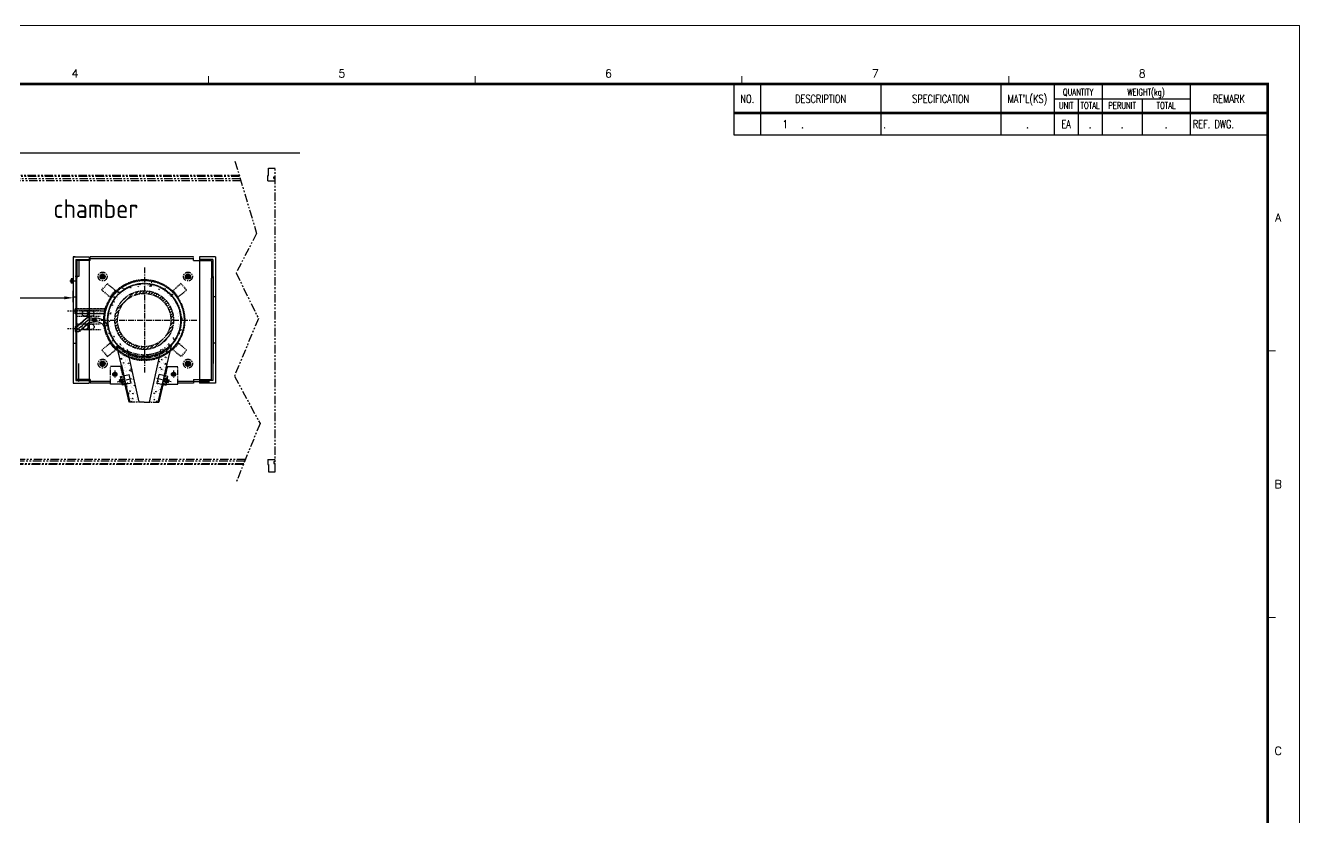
# Model space of a CAD drawing. Header units: millimetres. Extents: x 0 to 37514, y 0 to 8910.
# Drawn here: x 18442 to 25606, y 4455 to 8910 of the extents above; entities that cross this region are included whole.
import ezdxf
from ezdxf.enums import TextEntityAlignment as Align

# ---------------------------------------------------------------- set-up
doc = ezdxf.new("R2010")
doc.units = ezdxf.units.MM
for name, pattern in [('CENTER', [50.8, 31.75, -6.35, 6.35, -6.35]), ('HIDDEN', [9.525, 6.35, -3.175]), ('HIDDENX2', [19.05, 12.7, -6.35]), ('PHANTOM', [63.5, 31.75, -6.35, 6.35, -6.35, 6.35, -6.35]), ('PHANTOM2', [31.75, 15.875, -3.175, 3.175, -3.175, 3.175, -3.175])]:
    doc.linetypes.add(name, pattern=pattern)
for name, color, linetype in [('1', 1, 'CENTER'), ('7', 7, 'Continuous'), ('CENTER', 1, 'CENTER'), ('CL', 1, 'CENTER'), ('HIDDEN', 2, 'HIDDEN'), ('SHEET', 3, 'Continuous')]:
    doc.layers.add(name, color=color, linetype=linetype)
doc.styles.add('HYUNDAI-STEEL', font='romans.shx', dxfattribs={"width": 0.75, "bigfont": 'whgtxt.shx'})
doc.styles.get("Standard").update_dxf_attribs({"font": 'ISOCP.SHX', "bigfont": 'WHGTXT.SHX'})
doc.dimstyles.new('PS-20', dxfattribs={"dimscale": 20, "dimtxt": 3.2, "dimasz": 2.5, "dimexe": 2, "dimexo": 2.5, "dimgap": 2, "dimtad": 1, "dimtoh": 1, "dimrnd": 0.05, "dimzin": 12, "dimdsep": 46, "dimtxsty": 'Standard', "dimcen": 0, "dimclrt": 2, "dimazin": 3, "dimtfac": 1, "dimtofl": 0, "dimtmove": 0, "dimatfit": 3, "dimfxl": 0, "dimtolj": 1, "dimtzin": 0, "dimarcsym": 0})

# ---------------------------------------------------------------- blocks, each defined once
blk = doc.blocks.new('AN-384')
at = {"color": 7}
for p, q in [((-195.525, 0), (-195.525, -3.9)), ((-190.185, 0), (-190.185, -3.9)), ((190.185, 0), (190.185, -3.9)), ((195.525, 0), (195.525, -3.9)), ((-190.185, -3.9), (-195.525, -3.9)), ((190.185, -3.9), (195.525, -3.9))]:
    blk.add_line(p, q, dxfattribs=at)
blk = doc.blocks.new('A$C1C2321A1')
at = {"color": 251, "linetype": 'PHANTOM'}
for p, q in [((289.5, 595.5), (370.6, 325.3)), ((305.6, 541.7), (-751.6, 541.7)), ((306.6, 538.5), (-751.6, 538.5)), ((309.4, 529.1), (-741.9, 529.1)), ((-724.4, 541.7), (-724.4, 538.5)), ((-724.4, 529.1), (-724.4, 522.5)), ((412.2, 522.5), (412.2, 541.7)), ((412.2, 541.7), (414.9, 541.7)), ((414.9, 541.7), (414.9, 569.2)), ((414.9, 569.2), (439.7, 569.2)), ((434.7, 530.8), (434.7, 537.2)), ((434.7, 537.2), (439.7, 537.2)), ((434.7, 530.8), (439.7, 530.8)), ((439.7, -569.2), (439.7, 569.2)), ((311.4, 522.5), (-741.9, 522.5)), ((412.2, 522.5), (439.7, 522.5)), ((370.6, 325.3), (294, 176.7)), ((-1183.6, 247.5), (-1161.6, 247.5)), ((-1183.6, 247.5), (-1183.6, -247.5)), ((-1161.6, 247.5), (-1161.6, 195.6)), ((-1158.1, 231), (-1186.4, 231)), ((-1183.6, 236.8), (-1161.6, 236.8)), ((-1183.6, 225.2), (-1161.6, 225.2)), ((-1167.6, 195.6), (-1183.6, 195.6)), ((-1167.6, 193.4), (-1167.6, 195.6)), ((-1164.9, 193.4), (-1167.6, 193.4)), ((-1164.9, -195.6), (-1164.9, 195.6)), ((-1164.9, 195.6), (-926.5, 195.6)), ((-1164.9, 192.3), (-1164.9, 195.6)), ((-1164.9, 195.6), (-1164.9, 193.4)), ((-1164.9, 190.1), (-928.6, 190.1)), ((-1164.9, 173.6), (-934.6, 173.6)), ((-1164.9, 168.1), (-936.5, 168.1)), ((294, 176.7), (377.2, 6.2)), ((377.2, 6.2), (287.5, -210.2)), ((-959.7, -100), (-1483.3, -100)), ((-1483.3, -100), (-1483.3, -500)), ((-1480, -100), (-1480, -500)), ((-1350, -100), (-1350, -500)), ((-1346.6, -100), (-1346.6, -500)), ((-1083.3, -100), (-1083.3, -500)), ((-1080, -100), (-1080, -500)), ((-950, -100), (-950, -500)), ((-946.6, -100), (-946.6, -500)), ((-1164.9, -168.1), (-936.5, -168.1)), ((-1164.9, -173.6), (-934.6, -173.6)), ((-1164.9, -190.1), (-928.6, -190.1)), ((-1158.1, -231), (-1186.4, -231)), ((-1167.6, -195.6), (-1183.6, -195.6)), ((-1183.6, -225.2), (-1161.6, -225.2)), ((-1183.6, -236.8), (-1161.6, -236.8)), ((-1167.6, -193.4), (-1167.6, -195.6)), ((-1164.9, -193.4), (-1167.6, -193.4)), ((-1164.9, -192.3), (-1164.9, -195.6)), ((-1164.9, -193.4), (-1164.9, -195.6)), ((-1164.9, -195.6), (-926.5, -195.6)), ((-1161.6, -247.5), (-1161.6, -195.6)), ((287.5, -210.2), (383.5, -387.4)), ((-1216.6, -247.5), (-1216.6, -500)), ((-1213.3, -247.5), (-1213.3, -500)), ((-1183.6, -247.5), (-1161.6, -247.5)), ((383.5, -387.4), (294, -608)), ((-1483.3, -500), (-838.4, -500)), ((328.7, -522.5), (-741.9, -522.5)), ((-724.4, -529.1), (-724.4, -522.5)), ((412.2, -522.5), (412.2, -541.8)), ((412.2, -522.5), (439.7, -522.5)), ((322.3, -538.4), (-751.6, -538.4)), ((320.9, -541.8), (-751.6, -541.8)), ((326, -529.1), (-741.9, -529.1)), ((-724.4, -541.8), (-724.4, -538.4)), ((412.2, -541.8), (414.9, -541.8)), ((414.9, -541.8), (414.9, -569.2)), ((414.9, -569.2), (439.7, -569.2)), ((434.7, -530.8), (434.7, -537.2)), ((434.7, -530.8), (439.7, -530.8)), ((434.7, -537.2), (439.7, -537.2))]:
    blk.add_line(p, q, dxfattribs=at)
at = {"color": 2, "elevation": 0}
blk.add_lwpolyline([(-1183.6, -247.5), (-1216.6, -247.5), (-1216.6, 247.5), (-1183.6, 247.5)], close=True, dxfattribs=at)
at = {"color": 251, "linetype": 'PHANTOM'}
for centre, radius, start, end in [((-751.6, 430.6), 111.1, 90, 153.6162), ((-751.6, 430.6), 107.8, 90, 153.6162), ((-741.9, 418), 111.1, 90, 153.6122), ((116.6, 0), 1080.2, 153.6162, 206.3838), ((116.6, 0), 1076.9, 153.6162, 206.3838), ((-741.9, 418), 104.5, 90, 153.6122), ((100.6, 0), 1051.6, 153.6122, 206.3878), ((100.6, 0), 1045, 153.6122, 206.3878), ((-741.9, -418), 111.1, 206.3878, 270), ((-741.9, -418), 104.5, 206.3878, 270), ((-751.6, -430.6), 111.1, 206.3838, 270), ((-751.6, -430.6), 107.8, 206.3838, 270)]:
    blk.add_arc(centre, radius, start, end, dxfattribs=at)
at = {"layer": 'CENTER'}
for p, q in [((-1180.3, 52.8), (-1212.7, 52.8)), ((-1180.3, -52.8), (-1212.7, -52.8))]:
    blk.add_line(p, q, dxfattribs=at)
at = {"layer": 'CL'}
for p, q in [((-1183.6, 0), (-1161.6, 0)), ((-925.1, 0), (-1167.1, 0))]:
    blk.add_line(p, q, dxfattribs=at)
at = {"layer": 'HIDDEN'}
for p, q in [((-1207.8, 55.5), (-1207.8, 50.1)), ((-1205.6, 56.1), (-1205.6, 49.5)), ((-1207.8, -50.1), (-1207.8, -55.5)), ((-1205.6, -49.5), (-1205.6, -56.1))]:
    blk.add_line(p, q, dxfattribs=at)
at = {"layer": 'HIDDEN', "elevation": 0}
for points in [[(-1184.2, 55.5), (-1207.8, 55.5), (-1209.4, 52.8), (-1207.8, 50.1), (-1184.2, 50.1)], [(-1183.6, 56.1), (-1205.6, 56.1), (-1206.7, 55.5)], [(-1206.7, 50.1), (-1205.6, 49.5), (-1183.6, 49.5)], [(-1183.6, 56.1), (-1184.2, 55.5), (-1184.2, 50.1), (-1183.6, 49.5)], [(-1184.2, -50.1), (-1207.8, -50.1), (-1209.4, -52.8), (-1207.8, -55.5), (-1184.2, -55.5)], [(-1183.6, -49.5), (-1205.6, -49.5), (-1206.7, -50.1)], [(-1206.7, -55.5), (-1205.6, -56.1), (-1183.6, -56.1)], [(-1183.6, -49.5), (-1184.2, -50.1), (-1184.2, -55.5), (-1183.6, -56.1)]]:
    blk.add_lwpolyline(points, dxfattribs=at)
at = {"color": 251, "linetype": 'PHANTOM', "xscale": -1.1, "yscale": 1.1, "zscale": 1.1, "rotation": 90}
blk.add_blockref('AN-384', (-1183.6, 0), dxfattribs=at)
at = {"color": 2, "insert": (-231.7, 418, 0), "char_height": 70.4, "attachment_point": 5}
blk.add_mtext('\\A1;chamber', dxfattribs=at)
blk = doc.blocks.new('A$C3AC11D73')
at = {"color": 250}
for p, q in [((-398.9, 355), (-398.9, -355)), ((-398.9, 355), (-308.9, 355)), ((-383.9, 340), (-383.9, -340)), ((-383.9, 340), (-308.9, 340)), ((-308.9, 355), (-308.9, -355)), ((401.1, 355), (311.1, 355)), ((311.1, 355), (311.1, -355)), ((386.1, 340), (311.1, 340)), ((386.1, 340), (386.1, -340)), ((401.1, 355), (401.1, -355)), ((-244.2, 251), (-233.9, 256.9)), ((-244.2, 239), (-244.2, 251)), ((-233.9, 233.1), (-244.2, 239)), ((-233.9, 256.9), (-223.5, 251)), ((-223.5, 239), (-233.9, 233.1)), ((-223.5, 251), (-223.5, 239)), ((246.1, 256.9), (235.8, 251)), ((235.8, 251), (235.8, 239)), ((235.8, 239), (246.1, 233.1)), ((256.5, 251), (246.1, 256.9)), ((246.1, 233.1), (256.5, 239)), ((256.5, 239), (256.5, 251)), ((-398.9, 130), (-383.9, 130)), ((401.1, 130), (386.1, 130)), ((-388.9, 35.7), (-388.9, 64.3)), ((-388.9, 64.3), (-215.3, 64.3)), ((-221.2, 35.7), (-388.9, 35.7)), ((-329.1, 6.4), (-375.5, -34.9)), ((-313.1, 14.3), (-308.9, 14.3)), ((-308.9, 14.3), (-278.9, 10)), ((-267.7, 10), (-278.9, 10)), ((-388.9, -35.7), (-377.1, -35.7)), ((-388.9, -35.7), (-388.9, -64.3)), ((-388.9, -64.3), (-371.8, -64.3)), ((-309.4, -14.9), (-355.9, -56.4)), ((-308, -14.2), (-278.9, -10)), ((-267.7, -10), (-278.9, -10)), ((-398.9, -130), (-383.9, -130)), ((401.1, -130), (386.1, -130)), ((-78.9, -461), (-154.3, -145.5)), ((-27.6, -461), (-93.1, -165.6)), ((30, -461), (95.8, -164.2)), ((78.9, -461), (154.3, -145.5)), ((-233.9, -233.1), (-244.2, -239)), ((-244.2, -239), (-244.2, -251)), ((-244.2, -251), (-233.9, -256.9)), ((-223.5, -239), (-233.9, -233.1)), ((-233.9, -256.9), (-223.5, -251)), ((-223.5, -251), (-223.5, -239)), ((-79.9, -461), (-126.4, -251)), ((79.9, -461), (126.4, -251)), ((235.8, -239), (246.1, -233.1)), ((235.8, -251), (235.8, -239)), ((246.1, -256.9), (235.8, -251)), ((246.1, -233.1), (256.5, -239)), ((256.5, -251), (246.1, -256.9)), ((256.5, -239), (256.5, -251)), ((-398.9, -355), (-308.9, -355)), ((-383.9, -340), (-308.9, -340)), ((-165, -295.1), (-173.6, -300)), ((-173.6, -300), (-173.6, -310)), ((-173.6, -310), (-165, -314.9)), ((-156.4, -300), (-165, -295.1)), ((-165, -314.9), (-156.4, -310)), ((-156.4, -310), (-156.4, -300)), ((-131.7, -333.7), (-139.5, -335.4)), ((-136, -351.2), (-139.5, -335.4)), ((-128.2, -349.5), (-136, -351.2)), ((-133.4, -316.7), (-84.6, -305.9)), ((-122.6, -365.5), (-133.4, -316.7)), ((-128, -350.4), (-131.9, -332.8)), ((-73.8, -354.7), (-122.6, -365.5)), ((-85, -461), (-108.2, -356.4)), ((-73.8, -354.7), (-84.6, -305.9)), ((73.8, -354.7), (84.6, -305.9)), ((73.8, -354.7), (122.6, -365.5)), ((133.4, -316.7), (84.6, -305.9)), ((85, -461), (108.2, -356.4)), ((122.6, -365.5), (133.4, -316.7)), ((128, -350.4), (131.9, -332.8)), ((128.2, -349.5), (136, -351.2)), ((131.7, -333.7), (139.5, -335.4)), ((136, -351.2), (139.5, -335.4)), ((156.4, -300), (165, -295.1)), ((156.4, -310), (156.4, -300)), ((165, -314.9), (156.4, -310)), ((165, -295.1), (173.6, -300)), ((173.6, -310), (165, -314.9)), ((173.6, -300), (173.6, -310)), ((386.1, -340), (311.1, -340)), ((401.1, -355), (311.1, -355))]:
    blk.add_line(p, q, dxfattribs=at)
at = {"color": 250, "linetype": 'Continuous'}
for p, q in [((-378, 335), (-378, 235)), ((-303, 335), (-378, 335)), ((-368, 335), (-368, 245)), ((278, 355), (-303, 355)), ((-303, 335), (-303, 355)), ((278, 345), (-303, 345)), ((278, 335), (378, 335)), ((378, 335), (378, 235)), ((-411.2, 211.3), (-411.2, 228.7)), ((-404, 231.8), (-410, 231.8)), ((-410, 225.6), (-404, 225.6)), ((-404, 208), (-404, 232)), ((-402, 232), (-404, 232)), ((-402, 232), (-402, 235)), ((-402, 235), (-400, 235)), ((-402, 208), (-402, 232)), ((-368, 245), (-388, 245)), ((-378, -335), (-378, 235)), ((378, -335), (378, 235)), ((388, 245), (388, -245)), ((-410, 214.4), (-404, 214.4)), ((-404, 208.2), (-410, 208.2)), ((-402, 208), (-404, 208)), ((-402, 208), (-402, 205)), ((-402, 205), (-400, 205)), ((-153.8, 59.9), (-59.9, 153.8)), ((-57.3, 138.6), (-34.6, 161.3)), ((-31.6, 146.6), (-13.8, 164.4)), ((-11, 149.6), (4.4, 164.9)), ((6.9, 149.8), (20.8, 163.7)), ((23, 148.2), (35.8, 161.1)), ((37.6, 145.2), (49.8, 157.3)), ((51.1, 141), (62.7, 152.6)), ((63.6, 135.8), (74.8, 147)), ((-131.1, 100.2), (-100.2, 131.1)), ((75.2, 129.8), (86.2, 140.7)), ((86, 122.9), (96.8, 133.6)), ((96, 115.2), (106.7, 125.9)), ((105.3, 106.8), (115.9, 117.4)), ((113.9, 97.7), (124.5, 108.3)), ((121.6, 87.8), (132.4, 98.5)), ((128.7, 77.1), (139.6, 88)), ((134.9, 65.6), (146, 76.8)), ((-164.9, -4.4), (-149.6, 11)), ((-164.4, 13.8), (-146.6, 31.6)), ((-161.3, 34.6), (-138.6, 57.3)), ((140.2, 53.3), (151.7, 64.8)), ((144.6, 40), (156.6, 52)), ((147.8, 25.6), (160.5, 38.3)), ((149.7, 9.8), (163.3, 23.4)), ((149.8, -7.8), (164.8, 7.2)), ((-163.7, -20.8), (-149.8, -6.9)), ((-161.1, -35.8), (-148.2, -23)), ((-157.3, -49.8), (-145.2, -37.6)), ((-152.6, -62.7), (-141, -51.1)), ((-147, -74.8), (-135.8, -63.6)), ((117.9, -92.8), (155.5, -55.1)), ((140.5, -52.4), (162.1, -30.9)), ((147.4, -27.9), (164.7, -10.6)), ((-140.7, -86.2), (-129.8, -75.2)), ((-133.6, -96.8), (-122.9, -86)), ((-125.9, -106.7), (-115.2, -96)), ((-117.4, -115.9), (-106.8, -105.3)), ((-108.3, -124.5), (-97.7, -113.9)), ((-98.5, -132.4), (-87.8, -121.6)), ((-88, -139.6), (-77.1, -128.7)), ((-76.8, -146), (-65.6, -134.9)), ((-64.8, -151.7), (-53.3, -140.2)), ((30.9, -162.1), (52.4, -140.5)), ((55.1, -155.5), (92.8, -117.9)), ((90.1, -138.2), (138.2, -90.1)), ((-52, -156.6), (-40, -144.6)), ((-38.3, -160.5), (-25.6, -147.8)), ((-23.4, -163.3), (-9.8, -149.7)), ((-7.2, -164.8), (7.8, -149.8)), ((10.6, -164.7), (27.9, -147.4)), ((-368, -345), (-368, -245)), ((-126.4, -261), (-190, -261)), ((126.4, -261), (190, -261)), ((-303, -335), (-378, -335)), ((-368, -345), (-378, -335)), ((-190, -345), (-303, -345)), ((-190, -355), (-303, -355)), ((278, -345), (190, -345)), ((278, -355), (190, -355)), ((278, -335), (278, -355)), ((278, -335), (378, -335)), ((278, -345), (368, -345)), ((-104.3, -361), (-190, -361)), ((104.3, -361), (190, -361))]:
    blk.add_line(p, q, dxfattribs=at)
at = {"color": 1, "linetype": 'CENTER'}
for p, q in [((1.1, 295), (1.1, -295)), ((-293.9, 0), (296.1, 0))]:
    blk.add_line(p, q, dxfattribs=at)
at = {"color": 250, "linetype": 'PHANTOM2'}
for p, q in [((278, 335), (278, 355)), ((-303, -335), (-303, -355))]:
    blk.add_line(p, q, dxfattribs=at)
at = {"color": 250, "linetype": 'CENTER'}
for p, q in [((-418.6, 220), (-379.8, 220)), ((-251.9, 245), (-215.9, 245)), ((-233.9, 263), (-233.9, 227)), ((264.1, 245), (228.1, 245)), ((246.1, 263), (246.1, 227)), ((-218.7, 50), (-431.9, 50)), ((-371.8, -50), (-431.9, -50)), ((-317.7, -2.3), (-367.2, -47.7)), ((-273.9, 0), (-313.1, 0)), ((-251.9, -245), (-215.9, -245)), ((-233.9, -263), (-233.9, -227)), ((-165, -283.7), (-165, -322.4)), ((165, -283.7), (165, -322.4)), ((264.1, -245), (228.1, -245)), ((246.1, -263), (246.1, -227)), ((-152, -305), (-177.3, -305)), ((-151.5, -346.3), (-71.6, -328.6)), ((-138.8, -338.4), (-131, -336.7)), ((-136.7, -348.2), (-128.9, -346.4)), ((-131.9, -332.8), (-129.9, -332.3)), ((-128, -350.4), (-126, -349.9)), ((151.5, -346.3), (71.6, -328.6)), ((128, -350.4), (126, -349.9)), ((136.7, -348.2), (128.9, -346.4)), ((131.9, -332.8), (129.9, -332.3)), ((138.8, -338.4), (131, -336.7)), ((152, -305), (177.3, -305))]:
    blk.add_line(p, q, dxfattribs=at)
at = {"color": 250, "linetype": 'HIDDEN'}
for p, q in [((-238.3, 168.6), (-207.4, 205.3)), ((-238.3, 168.6), (-192.3, 130)), ((-207.4, 205.3), (-161.5, 166.8)), ((-192.3, 130), (-161.5, 166.8)), ((207.4, 205.3), (161.5, 166.8)), ((192.3, 130), (161.5, 166.8)), ((238.3, 168.6), (192.3, 130)), ((238.3, 168.6), (207.4, 205.3)), ((-385, 53.5), (-242.1, 53.5)), ((-385, 21.5), (-247, 21.5)), ((-385, -21.5), (-247, -21.5)), ((-385, -53.5), (-242.1, -53.5)), ((-238.3, -168.6), (-192.3, -130)), ((-192.3, -130), (-161.5, -166.8)), ((192.3, -130), (161.5, -166.8)), ((238.3, -168.6), (192.3, -130)), ((-238.3, -168.6), (-207.4, -205.3)), ((-207.4, -205.3), (-161.5, -166.8)), ((207.4, -205.3), (161.5, -166.8)), ((238.3, -168.6), (207.4, -205.3)), ((-108.2, -366.4), (-131.6, -261)), ((108.2, -366.4), (131.6, -261)), ((-129.1, -336.3), (-110.5, -332.1)), ((-128.9, -337), (-110.4, -332.9)), ((-117.7, -364.5), (-128.5, -315.6)), ((-127.1, -345.2), (-108.5, -341.1)), ((-126.9, -346), (-108.4, -341.9)), ((-124.9, -332.1), (-117.1, -330.4)), ((-121.4, -348), (-113.5, -346.2)), ((126.9, -346), (108.4, -341.9)), ((127.1, -345.2), (108.5, -341.1)), ((128.9, -337), (110.4, -332.9)), ((129.1, -336.3), (110.5, -332.1)), ((121.4, -348), (113.5, -346.2)), ((124.9, -332.1), (117.1, -330.4)), ((117.7, -364.5), (128.5, -315.6))]:
    blk.add_line(p, q, dxfattribs=at)
at = {"color": 250, "linetype": 'HIDDENX2'}
for p, q in [((-215.7, 62.6), (-388.9, 62.6)), ((-221, 37.4), (-388.9, 37.4)), ((-327.8, 5.4), (-374.6, -36.6)), ((-313.1, 12.6), (-311.5, 12.6)), ((-311.5, 12.6), (-279.1, 8)), ((-388.9, -37.4), (-376.2, -37.4)), ((-388.9, -62.6), (-371.8, -62.6)), ((-310, -13), (-357.2, -55.4)), ((-308.7, -12.2), (-279.1, -8))]:
    blk.add_line(p, q, dxfattribs=at)
at = {"color": 250}
for centre, radius in [((-233.9, 245), 14.4), ((-233.9, 245), 10.3), ((-233.9, 245), 6), ((1.1, 0), 225), ((246.1, 245), 14.4), ((246.1, 245), 10.3), ((246.1, 245), 6), ((0, 0), 205), ((1.1, 0), 205), ((-278.9, 0), 10), ((-233.9, -245), 14.4), ((-233.9, -245), 10.3), ((-233.9, -245), 6), ((246.1, -245), 14.4), ((246.1, -245), 10.3), ((246.1, -245), 6), ((-165, -305), 12), ((-165, -305), 8.6), ((-165, -305), 5), ((165, -305), 12), ((165, -305), 8.6), ((165, -305), 5)]:
    blk.add_circle(centre, radius, dxfattribs=at)
at = {"color": 250, "linetype": 'HIDDEN'}
for centre, radius in [((0, 0), 227.9), ((1.1, 0), 223), ((1.1, 0), 207), ((-332.9, 37.5), 16), ((-297.9, 37.5), 16), ((-278.9, 0), 8), ((-332.9, -37.5), 16), ((-297.9, -37.5), 16)]:
    blk.add_circle(centre, radius, dxfattribs=at)
at = {"color": 250, "linetype": 'Continuous'}
for centre, radius, start, end in [((-406.7, 228.7), 4.52, 137.24154, 222.75846), ((-397.4, 220), 13.8, 155.93298, 204.06702), ((-406.7, 211.3), 4.52, 137.24154, 222.75846)]:
    blk.add_arc(centre, radius, start, end, dxfattribs=at)
at = {"color": 250}
for centre, radius, start, end in [((-313.1, -5.7), 20, 90, 142.76517), ((-267.7, -60), 70, 11.73526, 90), ((-377.1, -33.7), 2, 270, 322.76517), ((-371.8, -44.3), 20, 270, 322.76517), ((-307.8, -16.2), 2, 98.13812, 142.76517), ((-267.7, -60), 50, 11.73526, 90)]:
    blk.add_arc(centre, radius, start, end, dxfattribs=at)
at = {"color": 250, "linetype": 'HIDDENX2'}
for centre, radius, start, end in [((-313.1, -5.7), 18.4, 90, 142.76517), ((-376.2, -35.4), 2, 270, 322.76517), ((-371.8, -44.3), 18.4, 270, 322.76517), ((-308.4, -14.2), 2, 98.13812, 142.76517)]:
    blk.add_arc(centre, radius, start, end, dxfattribs=at)
at = {"color": 250, "linetype": 'CENTER'}
for centre, start, end in [((-371.8, -44.3), 270.31548, 322.65216), ((-313.1, -5.7), 90.31548, 142.65216)]:
    blk.add_arc(centre, 5.75, start, end, dxfattribs=at)
at = {"layer": '1', "color": 250}
for p, q in [((-388, 355), (-400, 355)), ((400, 355), (400, -345)), ((-190, -361), (-190, -261)), ((190, -361), (190, -261)), ((0, -461), (-85, -461)), ((0, -461), (85, -461))]:
    blk.add_line(p, q, dxfattribs=at)
at = {"layer": '1', "color": 250, "linetype": 'Continuous', "ltscale": 0.751}
for p, q in [((-151.5, 148.9), (-151.5, 148.9)), ((-150.8, 154.1), (-150.8, 154.1)), ((-150.7, 152), (-150.7, 152)), ((-146.1, 155.2), (-145.6, 159.4)), ((-140.8, 156), (-146.1, 155.2)), ((-140.8, 156), (-144.8, 160.2)), ((-141.2, 146.6), (-141.2, 146.6)), ((-126.2, 144.6), (-126.2, 144.6)), ((-121.9, 165), (-121.9, 165)), ((-119.9, 176.9), (-119.4, 179.9)), ((-116.3, 177.2), (-119.9, 176.9)), ((-116.3, 177.2), (-118.9, 180.2)), ((-118.7, 155.5), (-118.7, 155.5)), ((-111.3, 179.3), (-111.3, 179.3)), ((-104, 163.3), (-104, 163.3)), ((-98.6, 187.3), (-98.6, 187.3)), ((-97.1, 183.9), (-97.1, 183.9)), ((-91.8, 180.7), (-91.8, 180.7)), ((-83.2, 175.8), (-83.2, 175.8)), ((-82.1, 182), (-82.1, 182)), ((-79.3, 180.6), (-79.3, 180.6)), ((-76.9, 180.7), (-76.2, 184.5)), ((-73.3, 181), (-76.9, 180.7)), ((-73.3, 181), (-76.2, 184.4)), ((-66.6, 188.7), (-66.6, 188.7)), ((-61.4, 196.2), (-61.4, 196.2)), ((-60.3, 196.8), (-60.3, 196.8)), ((-60, 200.6), (-60, 200.6)), ((-45.9, 209.9), (-45.9, 209.9)), ((-37.3, 197.7), (-37.3, 197.7)), ((-34.6, 190), (-34.6, 190)), ((-33.3, 187.6), (-33.2, 188.2)), ((-32.7, 187.7), (-33.2, 188.2)), ((-31.8, 212.3), (-31.8, 212.3)), ((-31.1, 192.4), (-31.1, 192.4)), ((-26.2, 197.6), (-27.4, 201.3)), ((-23.2, 199.6), (-27.4, 201.2)), ((-23.2, 199.6), (-26.2, 197.6)), ((-25.3, 190.7), (-25.3, 190.7)), ((-22.2, 195.7), (-22.2, 195.7)), ((-10.9, 203.9), (-10.9, 203.9)), ((-2.6, 191.4), (-2.6, 191.4)), ((-1, 208.1), (-1, 208.1)), ((-0.1, 214.4), (-0.1, 214.4)), ((5, 194.3), (5, 194.3)), ((19.5, 195.5), (19.5, 195.5)), ((20, 192.4), (20, 192.4)), ((25.2, 197.2), (25.2, 197.2)), ((26.5, 192.9), (26.5, 192.9)), ((35.3, 191.1), (31.1, 192.7)), ((32.3, 189.1), (31.1, 192.7)), ((35.3, 191.1), (32.3, 189.1)), ((37.2, 190.2), (37.9, 195.9)), ((42.6, 191.1), (37.2, 190.2)), ((42.6, 191.1), (37.9, 195.9)), ((39, 211.5), (39.1, 212.3)), ((42.1, 211.8), (39, 211.5)), ((42.1, 211), (42.1, 211)), ((50.3, 191.2), (50.3, 191.2)), ((57.2, 198.6), (57.2, 198.6)), ((57.9, 187.4), (57.9, 187.4)), ((61.5, 186.9), (61.5, 186.9)), ((80.6, 184.4), (80.6, 184.4)), ((81.5, 186.7), (81.5, 186.7)), ((82, 172), (81.5, 173.4)), ((85.7, 171.7), (81.5, 173.3)), ((85.7, 171.7), (84.3, 170.8)), ((95.6, 182.4), (95.6, 182.4)), ((96.5, 180.9), (96.5, 180.9)), ((100.9, 169.3), (100.9, 169.3)), ((111.4, 158.7), (111.4, 158.7)), ((111.8, 182.9), (111.8, 182.9)), ((112.5, 162.9), (112.5, 162.9)), ((116.7, 173.9), (117.4, 177.7)), ((120.3, 174.2), (116.7, 173.9)), ((120.3, 174.2), (117.4, 177.6)), ((120.3, 162.6), (120.3, 162.6)), ((136.1, 152.4), (131.9, 154)), ((133.1, 150.4), (131.9, 154)), ((136.1, 152.4), (133.1, 150.4)), ((143.3, 158.7), (143.3, 158.7)), ((149.3, 153.7), (149.3, 153.7)), ((157.3, 141.7), (158, 147.2)), ((-192.2, 88.5), (-192.2, 88.5)), ((-191.2, 90.3), (-191.2, 90.3)), ((-185.5, 82), (-185.5, 82)), ((-185.2, 109.2), (-185.2, 109.2)), ((-181.2, 113.4), (-181.2, 113.4)), ((-180.4, 93.4), (-180.4, 93.4)), ((-179.7, 73.5), (-179.7, 73.5)), ((-179.6, 82.9), (-178.9, 86.7)), ((-176, 83.2), (-179.6, 82.9)), ((-176, 83.2), (-178.9, 86.6)), ((-171.3, 128), (-170.6, 131.8)), ((-167.7, 128.3), (-171.3, 128)), ((-171.1, 122.1), (-171.1, 122.1)), ((-166.5, 103), (-170.7, 104.6)), ((-169.5, 101), (-170.7, 104.6)), ((-167.7, 128.3), (-170.6, 131.8)), ((-170.2, 107.2), (-170.2, 107.2)), ((-166.5, 103), (-169.5, 101)), ((-165.1, 138.8), (-165.1, 138.8)), ((-151.7, 115.4), (-151.7, 115.4)), ((-150.7, 128.9), (-150.7, 128.9)), ((-148.1, 125.9), (-148.1, 125.9)), ((134, 139.1), (134, 139.1)), ((144.1, 138.7), (144.1, 138.7)), ((144.9, 140.1), (144.9, 140.1)), ((151.4, 132.5), (152.1, 136.3)), ((155, 132.8), (151.4, 132.5)), ((155, 132.8), (152.1, 136.3)), ((154.6, 119.9), (154.6, 119.9)), ((156.6, 109.5), (156.6, 109.5)), ((162.2, 142.5), (157.3, 141.7)), ((165.1, 130.1), (165.1, 130.1)), ((166.7, 92.9), (166.7, 92.9)), ((169, 133.1), (169, 133.1)), ((176, 114.2), (176, 114.2)), ((176, 102.8), (176, 102.8)), ((176.7, 94.3), (176.7, 94.3)), ((177.4, 74.3), (177.4, 74.3)), ((180.9, 106.4), (180.9, 106.4)), ((186.1, 91.2), (186.8, 94.9)), ((189.7, 91.5), (186.1, 91.2)), ((189.7, 91.5), (186.8, 94.9)), ((196.7, 82.8), (196.7, 82.8)), ((-209.1, 37.7), (-209.1, 37.7)), ((-208.3, 17.8), (-208.3, 17.8)), ((-204.7, 3.8), (-204.7, 3.8)), ((-199.9, 68.8), (-199.9, 68.8)), ((-199.6, 27.7), (-199.6, 27.7)), ((-198.5, 46.2), (-198.5, 46.2)), ((-197.7, 24.5), (-197.7, 24.5)), ((-192.2, 51.5), (-192.2, 51.5)), ((-190.7, 33.3), (-191.9, 37)), ((-187.7, 35.3), (-191.9, 36.9)), ((-187.7, 35.3), (-190.7, 33.3)), ((-187.9, 37.8), (-187.2, 41.5)), ((-186.7, 37.9), (-187.9, 37.8)), ((-187.8, 41.8), (-187.8, 41.8)), ((-186.2, 40.3), (-187.2, 41.5)), ((189.7, 37.9), (189.7, 37.9)), ((190.4, 40.4), (190.4, 40.4)), ((191.1, 18.7), (191.1, 18.7)), ((192.2, 17.8), (192.2, 17.8)), ((199.6, 41.6), (199.6, 41.6)), ((201.8, 10.9), (201.8, 10.9)), ((204.1, 51.1), (204.1, 51.1)), ((205.5, 14.9), (206.1, 20.6)), ((210.8, 15.7), (205.5, 14.9)), ((210.8, 15.7), (206.1, 20.6)), ((206.1, 16.7), (206.1, 16.7)), ((208.4, 50.5), (208.4, 50.5)), ((209.2, 30.5), (209.2, 30.5)), ((209.9, 10.5), (209.9, 10.5)), ((212.5, 4.7), (213.2, 8.4)), ((215.8, 4.9), (212.5, 4.7)), ((215.8, 5.3), (213.2, 8.4)), ((-208.9, -32.3), (-213.1, -30.7)), ((-211.9, -34.3), (-213.1, -30.7)), ((-208.9, -32.3), (-211.9, -34.3)), ((-211, -38.5), (-211, -38.5)), ((-208, -34.8), (-208, -34.8)), ((-207.6, -2.2), (-207.6, -2.2)), ((-206.9, -22.2), (-206.9, -22.2)), ((-206.1, -42.2), (-206.1, -42.2)), ((-205.4, -62.1), (-205.4, -62.1)), ((-204.6, -52.5), (-203.9, -48.7)), ((-201, -52.2), (-204.6, -52.5)), ((-201, -52.2), (-203.9, -48.7)), ((-200.6, -11), (-200.6, -11)), ((-199.7, -7.2), (-199.7, -7.2)), ((-196.3, -7.4), (-195.6, -3.6)), ((-192.7, -7.1), (-196.3, -7.4)), ((-196.3, -65.4), (-196.3, -65.4)), ((-192.7, -7.1), (-195.6, -3.6)), ((-195.2, -62.2), (-195.2, -62.2)), ((-187.6, -34.2), (-187.6, -34.2)), ((-185.2, -70), (-185.2, -70)), ((188, -49.2), (188, -49.2)), ((189.3, -69.6), (189.3, -69.6)), ((190.9, -16.7), (190.9, -16.7)), ((191.6, -36.7), (191.6, -36.7)), ((192.3, -56.7), (192.3, -56.7)), ((195.5, -27.3), (195.5, -27.3)), ((196.2, -49), (196.2, -49)), ((197.1, -24.3), (197.1, -24.3)), ((199.6, -60.1), (199.6, -60.1)), ((206.3, -58.7), (207, -53)), ((207.8, -58.5), (206.3, -58.8)), ((208.8, -55), (207, -53.1)), ((207.4, -55.9), (207.4, -55.9)), ((208.4, -17.2), (208.4, -17.2)), ((-194.3, -75.8), (-198.5, -74.2)), ((-197.3, -77.8), (-198.5, -74.2)), ((-194.3, -75.8), (-197.3, -77.9)), ((-194.5, -83.9), (-194.5, -83.9)), ((-184.4, -95.9), (-184.4, -95.9)), ((-179.7, -119.3), (-180, -119.2)), ((-179.7, -119.3), (-179.8, -119.4)), ((-179.4, -85.8), (-179.4, -85.8)), ((-178.7, -107.5), (-178.7, -107.5)), ((-177.9, -118.3), (-177.2, -112.6)), ((-172.6, -117.5), (-177.9, -118.4)), ((-172.6, -117.5), (-177.2, -112.7)), ((-177, -72.1), (-177, -72.1)), ((-173.9, -86.3), (-173.9, -86.3)), ((-173.1, -106.3), (-173.1, -106.3)), ((-172.7, -126.6), (-172.7, -126.6)), ((-172.4, -126.3), (-172.4, -126.3)), ((-169.9, -93.9), (-169.2, -90.1)), ((-166.3, -93.6), (-169.9, -93.9)), ((-166.3, -93.6), (-169.2, -90.1)), ((-163.7, -109.5), (-163.7, -109.5)), ((-162.9, -131.2), (-162.9, -131.2)), ((-153.3, -133.3), (-153.3, -133.3)), ((-152.5, -116.1), (-152.5, -116.1)), ((-147.9, -133.2), (-147.9, -133.2)), ((-141.2, -130.8), (-141.2, -130.8)), ((-135.2, -135.2), (-135, -134.4)), ((-134.2, -135.2), (-135.2, -135.2)), ((-131.5, -137.9), (-133.5, -137.1)), ((-132.3, -140.7), (-133.5, -137.1)), ((-130, -139.2), (-132.3, -140.7)), ((134.3, -137.1), (134.6, -134.8)), ((139.6, -136.2), (134.3, -137.1)), ((139.6, -136.2), (136.5, -132.9)), ((144, -142.8), (139.8, -141.2)), ((141, -144.8), (139.8, -141.2)), ((144, -142.8), (141, -144.8)), ((150.4, -143.2), (150.4, -143.2)), ((161, -130.7), (161, -130.7)), ((162.2, -102.1), (161.7, -100.7)), ((165.2, -100.1), (162.2, -102.1)), ((165.2, -100.1), (162.7, -99.2)), ((163.7, -112.4), (163.7, -112.4)), ((164.4, -132.4), (164.4, -132.4)), ((164.8, -130), (164.8, -130)), ((166.1, -108.9), (166.8, -105.1)), ((169.7, -108.6), (166.1, -108.9)), ((169.7, -108.6), (166.8, -105.1)), ((167, -119.8), (167, -119.8)), ((167.9, -110), (167.9, -110)), ((179.6, -111.7), (179.6, -111.7)), ((183, -112), (183, -112)), ((185.2, -73.2), (185.2, -73.2)), ((193, -76.7), (193, -76.7)), ((198, -78), (196.8, -74.3)), ((201, -76), (196.8, -74.4)), ((201, -76), (198, -78)), ((200, -79.7), (200, -79.7)), ((-143.5, -155.4), (-142.8, -151.6)), ((-139.9, -155.1), (-143.5, -155.4)), ((-139.9, -155.1), (-142.8, -151.6)), ((-140.5, -150.8), (-140.5, -150.8)), ((-139.8, -145.7), (-139.8, -145.7)), ((-139.1, -165.7), (-139.1, -165.7)), ((-138.3, -174.2), (-138.3, -174.2)), ((-138.3, -185.7), (-138.3, -185.7)), ((-137.2, -193.2), (-137.2, -193.2)), ((-132.1, -156.8), (-132.1, -156.8)), ((-131.3, -153.5), (-131.3, -153.5)), ((-129.8, -220.2), (-129.1, -214.5)), ((-129.7, -169.5), (-129.7, -169.5)), ((-124.4, -219.3), (-129.1, -214.5)), ((-128.7, -155.7), (-128.7, -155.7)), ((-122.5, -197.9), (-122.5, -197.9)), ((-121.3, -172), (-121.2, -171.1)), ((-118.2, -174.2), (-121.2, -171.1)), ((-117.5, -156.1), (-118.9, -155.6)), ((-117.7, -159.2), (-118.9, -155.6)), ((-115.2, -157.6), (-117.7, -159.2)), ((-117.3, -173.1), (-117.3, -173.1)), ((-117.1, -161.4), (-117.1, -161.4)), ((-115.5, -177.2), (-115.5, -177.2)), ((-115, -158), (-115, -158)), ((-114.8, -208.9), (-114.8, -208.9)), ((-109.5, -174.6), (-109.5, -174.6)), ((-108.8, -169.5), (-108.8, -169.5)), ((-108.8, -196.7), (-108.1, -193)), ((-105.2, -196.4), (-108.8, -196.7)), ((-105.2, -196.4), (-108.1, -193)), ((-108, -189.5), (-108, -189.5)), ((-107.3, -209.5), (-107.3, -209.5)), ((-105.1, -191.9), (-105.1, -191.9)), ((-100.1, -200.7), (-104.3, -199.1)), ((-104, -200), (-104.3, -199.1)), ((-103.1, -202.7), (-104, -200)), ((-101.1, -201.4), (-103.1, -202.7)), ((-100.1, -200.7), (-101.1, -201.4)), ((-100.5, -176.6), (-99.8, -172.8)), ((-100.5, -179.2), (-100.5, -179.2)), ((-96.9, -176.3), (-100.4, -176.6)), ((-96.9, -176.3), (-99.8, -172.8)), ((-99.8, -200.9), (-99.8, -200.9)), ((-97.7, -168.1), (-97.7, -168.1)), ((-94.4, -177.1), (-94.4, -177.1)), ((-85, -185), (-85, -185)), ((-78.7, -178.8), (-78.7, -178.8)), ((-78.4, -185.5), (-78.4, -185.5)), ((-65.7, -191.7), (-65.7, -191.7)), ((-59.4, -183.1), (-59.4, -183.1)), ((-55.7, -188.5), (-55.7, -188.5)), ((-53, -183.7), (-53, -183.7)), ((-46.8, -203.3), (-46.8, -203.3)), ((-40.7, -190.5), (-40.7, -190.5)), ((-33.6, -190.4), (-33.6, -190.4)), ((-24.4, -189.1), (-24.4, -189.1)), ((-16.5, -207.1), (-16.5, -207.1)), ((-2.8, -195.4), (-2.8, -195.4)), ((10.6, -195.1), (10.6, -195.1)), ((13.6, -191.4), (13.6, -191.4)), ((21.9, -196.8), (17.7, -195.1)), ((19, -198.7), (17.7, -195.1)), ((21.9, -196.8), (19, -198.8)), ((20, -198.4), (20, -198.4)), ((20.5, -209.5), (21, -206.7)), ((23.2, -209.2), (21, -206.7)), ((35, -200.4), (35, -200.4)), ((44.8, -195.9), (44.8, -195.9)), ((45.6, -201.2), (45.6, -201.2)), ((60, -188), (60, -188)), ((62.5, -186.3), (62.5, -186.3)), ((74.3, -179.7), (74.3, -179.7)), ((75.1, -178.3), (75.1, -178.3)), ((79.8, -184.7), (79.8, -184.7)), ((88.6, -204.1), (88.6, -204.1)), ((92.6, -209.2), (92.6, -209.2)), ((94.5, -185), (94.5, -185)), ((94.8, -186.7), (94.8, -186.7)), ((94.9, -169), (94.9, -169)), ((95.6, -183.4), (95.6, -183.4)), ((98.7, -214.4), (98.7, -214.4)), ((108.2, -166.9), (104, -165.3)), ((105.2, -168.9), (104, -165.3)), ((104.4, -164), (104.4, -164)), ((105.1, -158.9), (105.1, -158.9)), ((108.2, -166.9), (105.2, -169)), ((105.9, -178.9), (105.9, -178.9)), ((106.4, -177.9), (107.1, -174.1)), ((110, -177.6), (106.4, -177.9)), ((106.6, -198.9), (106.6, -198.9)), ((110, -177.6), (107.1, -174.2)), ((107.1, -176.9), (107.1, -176.9)), ((110.6, -185.4), (110.6, -185.4)), ((111.4, -207.1), (111.4, -207.1)), ((114.7, -157.8), (115.4, -154)), ((118.3, -157.5), (114.7, -157.8)), ((118.3, -157.5), (115.4, -154)), ((115.6, -188.2), (115.6, -188.2)), ((116.9, -168), (116.9, -168)), ((122.8, -210.5), (118.6, -208.8)), ((119.8, -212.5), (118.6, -208.8)), ((119.1, -182.4), (119.1, -182.4)), ((122.8, -210.5), (119.8, -212.5)), ((123.9, -147.4), (123.9, -147.4)), ((126.4, -180.4), (127, -174.7)), ((131.7, -179.6), (126.4, -180.5)), ((126.4, -209), (126.4, -209)), ((126.5, -158.6), (126.5, -158.6)), ((131.7, -179.6), (127, -174.8)), ((127.5, -144.9), (127.5, -144.9)), ((127.5, -164.2), (127.5, -164.2)), ((129.9, -175), (129.9, -175)), ((130.8, -213.1), (130.8, -213.1)), ((132.7, -166.7), (132.7, -166.7)), ((134.9, -148.5), (134.9, -148.5)), ((135.6, -143.5), (135.6, -143.5)), ((136.3, -163.4), (136.3, -163.4)), ((137, -183.4), (137, -183.4)), ((138.9, -149.3), (138.9, -149.3)), ((139.2, -150.6), (139.2, -150.6)), ((139.7, -146), (139.7, -146)), ((159.5, -143.6), (159.5, -143.6)), ((-124.4, -219.3), (-129.8, -220.2)), ((-129.2, -222.1), (-129.2, -222.1)), ((-125.5, -223.9), (-125.5, -223.9)), ((-121.3, -268.4), (-121.6, -268.3)), ((-121.3, -268.4), (-121.5, -268.5)), ((-117.1, -241.9), (-116.4, -238.1)), ((-113.5, -241.6), (-117.1, -241.9)), ((-117.1, -249.1), (-117.1, -249.1)), ((-113.5, -241.6), (-116.4, -238.1)), ((-114.6, -284.9), (-114.6, -284.9)), ((-113.5, -254.4), (-113.5, -254.4)), ((-113, -263.9), (-113, -263.9)), ((-112.3, -285.6), (-112.3, -285.6)), ((-106.7, -221.5), (-106.7, -221.5)), ((-106.6, -229.5), (-106.6, -229.5)), ((-106.1, -230.6), (-106.1, -230.6)), ((-105.8, -249.4), (-105.8, -249.4)), ((-105.1, -269.4), (-105.1, -269.4)), ((-101.9, -285.1), (-101.9, -285.1)), ((-94.2, -228.1), (-94.2, -228.1)), ((-93.4, -222.6), (-93.4, -222.6)), ((-90.9, -245.2), (-90.9, -245.2)), ((-85.5, -244.2), (-89.7, -242.6)), ((-88.5, -246.2), (-89.7, -242.6)), ((-85.5, -244.2), (-88.5, -246.2)), ((-84, -224.5), (-84, -224.5)), ((-82.4, -283.2), (-81.7, -279.5)), ((-78.8, -282.9), (-82.4, -283.2)), ((-82.1, -255.1), (-82.1, -255.1)), ((-78.8, -282.9), (-81.7, -279.5)), ((-81.5, -253.1), (-81.5, -253.1)), ((-75.1, -268.9), (-75.1, -268.9)), ((-70.9, -287.7), (-75.1, -286.1)), ((-73.9, -289.7), (-75.1, -286.1)), ((-75, -253.7), (-75, -253.7)), ((-74.3, -273.6), (-74.3, -273.6)), ((-73.7, -278.6), (-73, -272.9)), ((-68.4, -277.8), (-73.7, -278.6)), ((-68.4, -277.8), (-73, -272.9)), ((-69.8, -283.7), (-69.8, -283.7)), ((77.7, -285), (77.7, -285)), ((78, -254.6), (78, -254.6)), ((78.6, -246.3), (78.6, -246.3)), ((78.7, -274.6), (78.7, -274.6)), ((80.7, -258.1), (80.7, -258.1)), ((82.3, -246.4), (82.3, -246.4)), ((87, -234.6), (82.8, -233)), ((84, -236.6), (82.8, -233)), ((83.1, -268.1), (83.1, -268.1)), ((87, -234.6), (84, -236.6)), ((86.1, -222.5), (86.1, -222.5)), ((89.7, -268.2), (90.4, -264.4)), ((93.3, -267.9), (89.8, -268.2)), ((90.3, -276.9), (90.3, -276.9)), ((93.3, -267.9), (90.4, -264.4)), ((92.8, -285.1), (92.8, -285.1)), ((95.1, -245), (95.1, -245)), ((101.6, -278.1), (97.4, -276.5)), ((98.6, -280.1), (97.4, -276.5)), ((98.1, -223), (98.8, -219.3)), ((101.7, -222.7), (98.1, -223)), ((98.1, -270.1), (98.1, -270.1)), ((101.6, -278.1), (98.6, -280.1)), ((101.7, -222.7), (98.8, -219.3)), ((104.4, -227.7), (104.4, -227.7)), ((107.3, -218.9), (107.3, -218.9)), ((108.1, -238.8), (108.1, -238.8)), ((108.8, -258.8), (108.8, -258.8)), ((109.5, -278.8), (109.5, -278.8)), ((109.7, -283.7), (109.7, -283.7)), ((110.7, -244.9), (110.7, -244.9)), ((115.7, -264.1), (115.7, -264.1)), ((118.1, -221.1), (118.1, -221.1)), ((118.4, -248.8), (119.1, -243.1)), ((123.7, -248), (118.4, -248.8)), ((123.7, -248), (119.1, -243.1)), ((120.2, -251.4), (120.2, -251.4)), ((127.2, -230.7), (127.2, -230.7)), ((127.6, -215.2), (127.6, -215.2)), ((-114.5, -293.1), (-114.5, -293.1)), ((-104.4, -289.4), (-104.4, -289.4)), ((-97.2, -287.5), (-97.2, -287.5)), ((-92.1, -355.4), (-96.3, -353.8)), ((-95.1, -357.4), (-96.3, -353.8)), ((-92.1, -355.4), (-95.1, -357.4)), ((-90.9, -354.3), (-90.9, -354.3)), ((-87.6, -353.6), (-87.6, -353.6)), ((-82.5, -291.8), (-82.5, -291.8)), ((-76.3, -346.2), (-81.7, -347)), ((-81.7, -347), (-81.6, -346.5)), ((-79.7, -290.9), (-79.7, -290.9)), ((-78.2, -346.2), (-78.2, -346.2)), ((-76.3, -346.2), (-77, -345.4)), ((-70.9, -287.7), (-73.9, -289.7)), ((-73.6, -293.6), (-73.6, -293.6)), ((-72.8, -313.6), (-72.8, -313.6)), ((-72.1, -333.6), (-72.1, -333.6)), ((-71.4, -353.5), (-71.4, -353.5)), ((-65.7, -334.9), (-65.7, -334.9)), ((-64.9, -356.5), (-64.9, -356.5)), ((-56.4, -331.2), (-60.5, -329.6)), ((-59.3, -333.2), (-60.5, -329.6)), ((-56.4, -331.3), (-59.3, -333.3)), ((-58.9, -352.9), (-58.9, -352.9)), ((58, -355.1), (58, -355.1)), ((65.7, -302.3), (65.1, -302.7)), ((65.7, -302.3), (65.2, -302.1)), ((69.3, -347.5), (69.3, -347.5)), ((69.8, -331.1), (69.8, -331.1)), ((70.2, -308.8), (70.2, -308.8)), ((70.6, -352.8), (70.6, -352.8)), ((73.1, -358.4), (73.8, -354.7)), ((76.7, -358.1), (73.1, -358.4)), ((76.7, -358.1), (73.8, -354.7)), ((76.1, -288.8), (76.1, -288.8)), ((77.4, -347.8), (76.5, -345.3)), ((79.9, -346.1), (77.4, -347.8)), ((79.4, -294.5), (79.4, -294.5)), ((80.2, -314.5), (80.2, -314.5)), ((81.6, -354.5), (81.6, -354.5)), ((85.6, -354.8), (85.6, -354.8)), ((98.9, -291.8), (98.9, -291.8)), ((110.3, -298.8), (110.3, -298.8)), ((113.9, -293.7), (113.9, -293.7)), ((-98.7, -371.6), (-98.3, -369.7)), ((-95.5, -373.2), (-98.3, -369.7)), ((-95.5, -373.2), (-98.3, -373.4)), ((-93.9, -380.1), (-93.9, -380.1)), ((-89.4, -413.5), (-89, -409.7)), ((-84.3, -414.6), (-89, -415.3)), ((-84.3, -414.6), (-88.9, -409.7)), ((-86.6, -408.7), (-86.6, -408.7)), ((-81.8, -407.1), (-81.8, -407.1)), ((-77.5, -398.9), (-81.7, -397.3)), ((-80.5, -400.9), (-81.7, -397.3)), ((-77.5, -398.9), (-80.5, -400.9)), ((-79.5, -366.9), (-79.5, -366.9)), ((-78.2, -419.6), (-78.2, -419.6)), ((-71.8, -377.2), (-71.8, -377.2)), ((-70.6, -373.5), (-70.6, -373.5)), ((-69.9, -393.5), (-69.9, -393.5)), ((-69.2, -413.4), (-69.2, -413.4)), ((-67.3, -415.4), (-67.3, -415.4)), ((-66.3, -376.7), (-66.3, -376.7)), ((-64.3, -414.8), (-63.6, -411.1)), ((-60.7, -414.6), (-64.3, -414.9)), ((-60.7, -414.6), (-63.6, -411.1)), ((-58.9, -386.1), (-58.9, -386.1)), ((-56.1, -400.9), (-56.1, -400.9)), ((-56, -369.7), (-55.3, -366)), ((-52.4, -369.4), (-56, -369.7)), ((-52.4, -369.4), (-55.3, -366)), ((-54.6, -407.4), (-54.6, -407.4)), ((-49.1, -380.2), (-49.1, -380.2)), ((-46.8, -413.1), (-46.8, -413.1)), ((-40.3, -424.5), (-40.3, -424.5)), ((-38, -417.9), (-38, -417.9)), ((42.3, -413.8), (42.3, -413.8)), ((46.1, -404.1), (46.1, -404.1)), ((52.1, -370.6), (52.1, -370.6)), ((52.8, -390.6), (52.8, -390.6)), ((53.5, -410.5), (53.5, -410.5)), ((59.1, -413.5), (54.9, -411.8)), ((56.1, -415.5), (54.9, -411.8)), ((59.1, -413.5), (56.1, -415.5)), ((57.3, -415.8), (57.3, -415.8)), ((60.5, -390.9), (60.5, -390.9)), ((60.9, -410), (60.9, -410)), ((61.8, -371.3), (61.8, -371.3)), ((63.6, -373.5), (63.6, -373.5)), ((64.8, -403.6), (65.5, -399.8)), ((68.4, -403.3), (64.8, -403.6)), ((68.4, -403.3), (65.5, -399.8)), ((73.5, -402), (73.5, -402)), ((79.4, -397.1), (79.4, -397.1)), ((81.1, -410.1), (81.1, -410.1)), ((82.4, -374.4), (82.4, -374.4)), ((83.1, -394.4), (83.1, -394.4)), ((83.8, -414.4), (83.8, -414.4)), ((86.4, -376.5), (86.4, -376.5)), ((94.8, -389.2), (90.7, -387.7)), ((92, -391.3), (90.7, -387.7)), ((94.7, -389.5), (92, -391.3)), ((93, -361.1), (93, -361.1)), ((93.9, -370), (93.9, -370)), ((-79.3, -442.9), (-79.3, -442.9)), ((-77.4, -441.2), (-77.4, -441.2)), ((-74.7, -439.2), (-74.7, -439.2)), ((-72.7, -460), (-72, -456.2)), ((-69.1, -459.7), (-72.7, -460)), ((-69.1, -459.7), (-72, -456.2)), ((-68.5, -433.4), (-68.5, -433.4)), ((-67.7, -453.4), (-67.7, -453.4)), ((-62.9, -442.4), (-67.1, -440.8)), ((-65.9, -444.4), (-67.1, -440.8)), ((-62.9, -442.4), (-65.9, -444.4)), ((-62.4, -443.2), (-62.4, -443.2)), ((-44.3, -448.9), (-44.3, -448.9)), ((-42.7, -437.9), (-42.7, -437.9)), ((-37.3, -437.9), (-37.3, -437.9)), ((-36.6, -457.9), (-36.6, -457.9)), ((-29.6, -456.2), (-29.2, -454)), ((-28.7, -456.2), (-29.6, -456.2)), ((30.8, -461), (31.2, -458.2)), ((33.9, -461), (31.2, -458.2)), ((51.1, -458.2), (51.1, -458.2)), ((53.4, -433.8), (53.4, -433.8)), ((54.2, -430.5), (54.2, -430.5)), ((55, -450.5), (55, -450.5)), ((56.4, -448.7), (57.1, -444.9)), ((60, -448.4), (56.5, -448.7)), ((60, -448.4), (57.1, -444.9)), ((58.1, -437.5), (58.1, -437.5)), ((58.2, -431.1), (58.2, -431.1)), ((70.7, -459), (69.5, -455.3)), ((73.7, -457), (69.5, -455.4)), ((73.7, -457), (70.7, -459)), ((73.1, -439.5), (73.1, -439.5)), ((84.6, -434.4), (84.6, -434.4))]:
    blk.add_line(p, q, dxfattribs=at)
at = {"layer": '1', "color": 250}
for centre, radius in [((-233.9, 245), 25), ((246.1, 245), 25), ((-233.9, -245), 25), ((246.1, -245), 25), ((-165, -305), 7), ((165, -305), 7)]:
    blk.add_circle(centre, radius, dxfattribs=at)
at = {"layer": '1', "color": 250, "ltscale": 0.751}
for radius in [165, 150]:
    blk.add_circle((0, 0), radius, dxfattribs=at)
for centre, radius, start, end in [((0, 0), 212.1, 223.30462, 316.69538), ((0, 25), 219.7, 245.51572, 295.24014)]:
    blk.add_arc(centre, radius, start, end, dxfattribs=at)
blk = doc.blocks.new('*D223')
at = {"color": 0, "linetype": 'ByBlock', "lineweight": -2}
for p, q in [((17360.6, 7574.1), (17360.6, 7338.1)), ((18710.6, 7352.8), (18710.6, 7418.1)), ((17410.6, 7378.1), (18660.6, 7378.1))]:
    blk.add_line(p, q, dxfattribs=at)
at = {"color": 0}
for points in [[(17410.6, 7386.5), (17410.6, 7369.8), (17360.6, 7378.1)], [(18660.6, 7386.5), (18660.6, 7369.8), (18710.6, 7378.1)]]:
    blk.add_solid(points, dxfattribs=at)
at = {"layer": 'Defpoints', "color": 0}
for p in [(17360.6, 7624.1), (18710.6, 7378.1), (18710.6, 7302.8)]:
    blk.add_point(p, dxfattribs=at)
at = {"color": 2, "insert": (18035.6, 7450.1), "char_height": 64, "attachment_point": 5}
blk.add_mtext('\\A1;1350', dxfattribs=at)
blk = doc.blocks.new('BOM BLOCK')
at = {"layer": '7'}
for p, q in [((-200, 0), (0, 0)), ((-190, 0), (-190, -19)), ((-145, 0), (-145, -19)), ((-100, 0), (-100, -19)), ((-80, 0), (-80, -19)), ((-62, 0), (-62, -19)), ((-29, 0), (-29, -19)), ((0, 0), (0, -19)), ((-80, -5.5), (-29, -5.5)), ((-71, -5.5), (-71, -19)), ((-47, -5.5), (-47, -19)), ((-200, -10.5), (0, -10.5)), ((-200, -11), (0, -11)), ((-200, -19), (0, -19))]:
    blk.add_line(p, q, dxfattribs=at)
at = {"layer": '7', "color": 3}
blk.add_line((-200, 0), (-200, -19), dxfattribs=at)
at = {"layer": 'SHEET', "color": 7, "style": 'HYUNDAI-STEEL', "width": 0.75}
for s, height, p in [('NO.', 3, (-195, -5.5)), ('DESCRIPTION', 3, (-167.5, -5.5)), ('SPECIFICATION', 3, (-122.5, -5.5)), ("MAT'L(KS)", 3, (-90, -5.5)), ('QUANTITY', 2.5, (-71, -3)), ('WEIGHT(kg)', 2.5, (-45.5, -3)), ('REMARK', 3, (-14.5, -5.5)), ('UNIT', 2.5, (-75.5, -8)), ('TOTAL', 2.5, (-66.5, -8)), ('PERUNIT', 2.5, (-54.5, -8)), ('TOTAL', 2.5, (-38, -8))]:
    blk.add_text(s, height=height, dxfattribs=at).set_placement(p, align=Align.MIDDLE_CENTER)
blk = doc.blocks.new('HYUNDAI-STEEL_A1-OUT')
at = {"layer": 'Defpoints', "linetype": 'Continuous', "lineweight": 0}
blk.add_lwpolyline([(841, 594), (0, 594), (0, 0), (841, 0)], close=True, dxfattribs=at)
at = {"layer": 'SHEET', "color": 3, "linetype": 'Continuous', "lineweight": 0}
for p, q in [((432, 572), (432, 575)), ((532, 572), (532, 575)), ((632, 572), (632, 575)), ((732, 572), (732, 575)), ((829, 472), (832, 472)), ((829, 372), (832, 372))]:
    blk.add_line(p, q, dxfattribs=at)
at = {"layer": 'SHEET', "color": 4, "linetype": 'Continuous', "lineweight": 0, "const_width": 1, "flags": 128}
blk.add_lwpolyline([(829, 22), (829, 572), (32, 572), (32, 22), (829, 22)], dxfattribs=at)
at = {"layer": 'SHEET'}
blk.add_blockref('BOM BLOCK', (829, 572), dxfattribs=at)
at = {"layer": 'SHEET', "color": 2, "linetype": 'Continuous', "lineweight": 0, "style": 'HYUNDAI-STEEL'}
for s, p in [('4', (382, 576)), ('5', (482, 576)), ('6', (582, 576)), ('7', (682, 576)), ('8', (782, 576)), ('A', (833, 522)), ('B', (833, 422)), ('C', (833, 322))]:
    blk.add_text(s, height=3, dxfattribs=at).set_placement(p, align=Align.MIDDLE_CENTER)

msp = doc.modelspace()

# ---------------------------------------------------------------- linework, layer by layer
at = {"color": 3}
msp.add_line((16380.576, 8192.84), (19984.717, 8192.84), dxfattribs=at)

# ---------------------------------------------------------------- block references
at = {"xscale": 1.5, "yscale": 1.5, "zscale": 1.5}
msp.add_blockref('A$C1C2321A1', (19185.52, 7252.84), dxfattribs=at)
msp.add_blockref('A$C3AC11D73', (19109.444, 7252.84))
at = {"layer": 'SHEET', "xscale": 15, "yscale": 15, "zscale": 15}
msp.add_blockref('HYUNDAI-STEEL_A1-OUT', (12990.635, 0), dxfattribs=at)

# ---------------------------------------------------------------- texts
at = {"layer": 'SHEET', "color": 2, "style": 'HYUNDAI-STEEL', "width": 0.75}
for s, p in [('1', (22714.078, 8355)), ('.', (24075.635, 8355)), ('EA', (24293.135, 8355)), ('.', (24428.135, 8355)), ('.', (24608.135, 8355)), ('.', (24855.635, 8355))]:
    msp.add_text(s, height=45, dxfattribs=at).set_placement(p, align=Align.MIDDLE_CENTER)
for s, p in [('.', (22804.078, 8355)), ('.', (23265.635, 8355)), ('REF. DWG.', (25005.635, 8355))]:
    msp.add_text(s, height=45, dxfattribs=at).set_placement(p, align=Align.MIDDLE_LEFT)

# ---------------------------------------------------------------- dimensions: what is measured, and where the dimension line sits
dim = msp.add_linear_dim(base=(18710.576, 7378.133), p1=(17360.576, 7624.09), p2=(18710.576, 7302.84), dimstyle='PS-20', override={"dimarcsym": 1})
dim.commit()
dim.dimension.update_dxf_attribs({"geometry": '*D223', "text_midpoint": (18035.576, 7450.133)})

doc.saveas('drawing.dxf')
